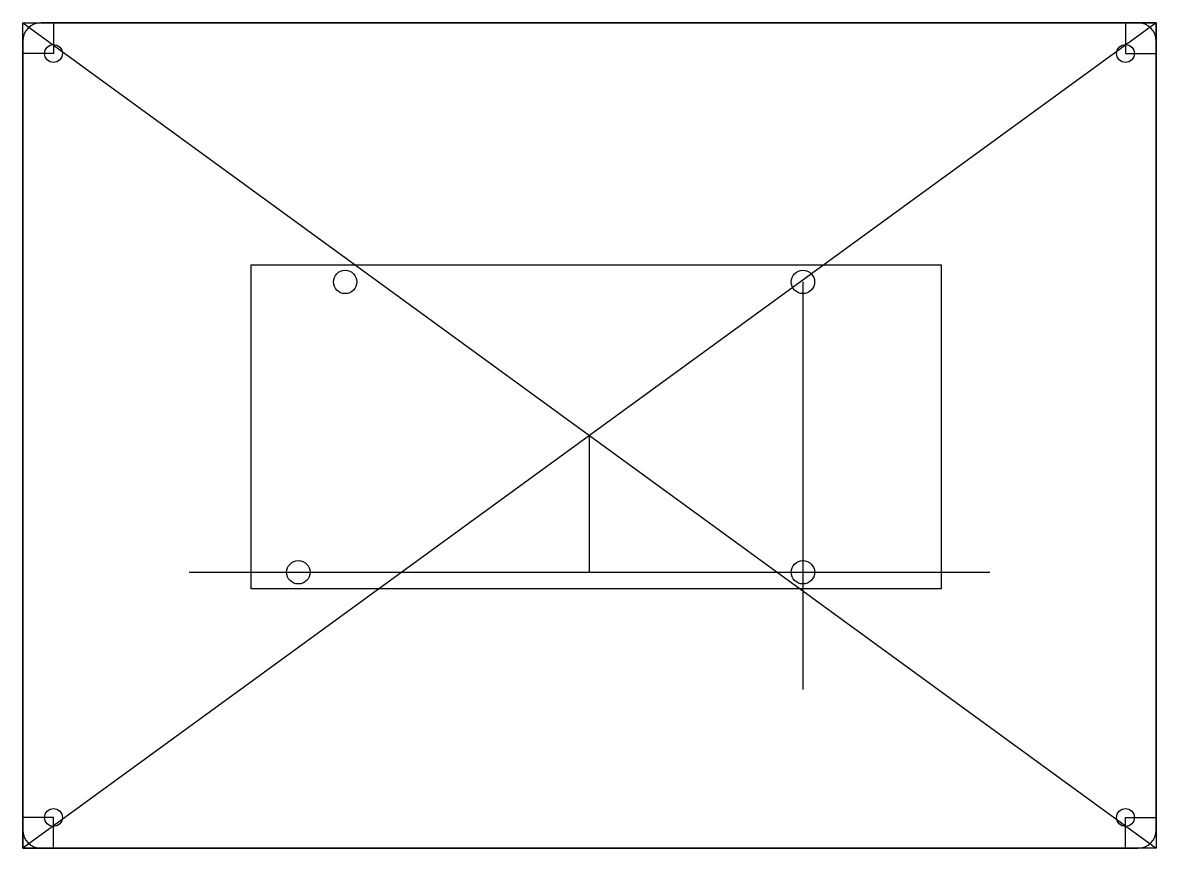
# Model space of a CAD drawing. Header units: millimetres. Extents: x -92 to 92, y -67 to 67.
import ezdxf

# ---------------------------------------------------------------- set-up
doc = ezdxf.new("R2010")
doc.units = ezdxf.units.MM
doc.header["$MEASUREMENT"] = 0
doc.layers.add('laser cut lid v4_Sketch1', color=7, linetype='Continuous')
doc.layers.add('laser cut lid v4_Sketch3', color=7, linetype='Continuous')

msp = doc.modelspace()

# ---------------------------------------------------------------- linework, layer by layer
at = {"layer": 'laser cut lid v4_Sketch1'}
for p, q in [((-92, 62), (-92, 67)), ((-92, 67), (92, 67)), ((92, 67), (-92, -67)), ((-92, 67), (92, -67)), ((-92, 67), (-87, 67)), ((-92, -67), (-92, 67)), ((-87, 67), (-87, 62)), ((92, 67), (87, 67)), ((87, 67), (87, 62)), ((92, 67), (92, -67)), ((92, 62), (92, 67)), ((-87, 62), (-92, 62)), ((87, 62), (92, 62)), ((-54.94, -24.9), (-54.94, 27.7)), ((-54.94, 27.7), (57.06, 27.7)), ((57.06, 27.7), (57.06, -24.9)), ((34.64, 24.92), (34.64, -41.21)), ((0, -22.2), (0, 0)), ((-65, -22.2), (65, -22.2)), ((57.06, -24.9), (-54.94, -24.9)), ((-87, -62), (-92, -62)), ((-92, -62), (-92, -67)), ((-87, -67), (-87, -62)), ((87, -67), (87, -62)), ((87, -62), (92, -62)), ((92, -62), (92, -67)), ((-92, -67), (-87, -67)), ((92, -67), (-92, -67)), ((92, -67), (87, -67))]:
    msp.add_line(p, q, dxfattribs=at)
for centre, radius in [((-87, 62), 1.45), ((87, 62), 1.45), ((-39.66, 24.92), 1.9), ((34.64, 24.92), 1.9), ((-47.26, -22.2), 1.9), ((34.64, -22.2), 1.9), ((-87, -62), 1.45), ((87, -62), 1.45)]:
    msp.add_circle(centre, radius, dxfattribs=at)
msp.add_point((0, 0), dxfattribs=at)
msp.add_point((0, 0), dxfattribs=at)
at = {"layer": 'laser cut lid v4_Sketch3'}
for p, q in [((89, 67, 20), (-89, 67, 20)), ((-92, 64, 20), (-92, -64, 20)), ((92, -64, 20), (92, 64, 20)), ((-89, -67, 20), (89, -67, 20))]:
    msp.add_line(p, q, dxfattribs=at)
for centre, start, end in [((-89, 64, 20), 90, 180), ((89, 64, 20), 0, 90), ((-89, -64, 20), 180, 270), ((89, -64, 20), 270, 0)]:
    msp.add_arc(centre, 3, start, end, dxfattribs=at)
msp.add_point((0, 0, 20), dxfattribs=at)

doc.saveas('drawing.dxf')
